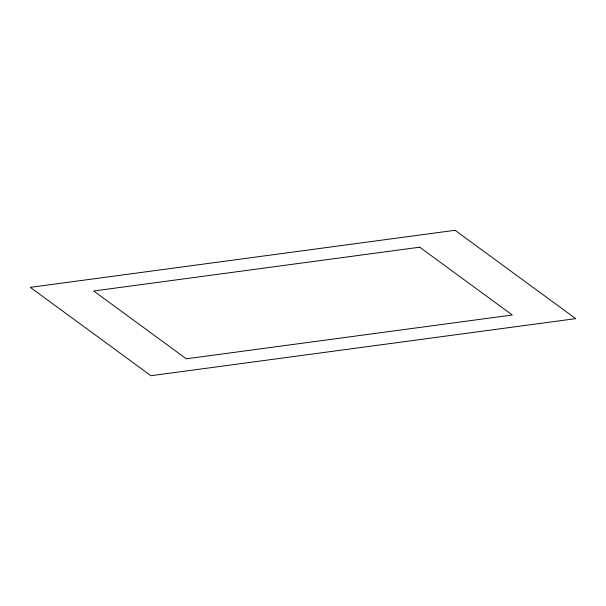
<?xml version="1.0" encoding="UTF-8"?>
<svg xmlns="http://www.w3.org/2000/svg" width="606" height="606" viewBox="0 0 606 606"><rect width="100%" height="100%" fill="white"/><g stroke="black" fill="none" stroke-linecap="round" stroke-linejoin="round"><path stroke-width="0.91" d="M455.076 230.288L30.3 287.35L150.924 375.712L575.7 318.65L455.076 230.288M419.716 247.195L93.703 290.986L186.284 358.805L512.297 315.014L419.716 247.195"/></g></svg>
